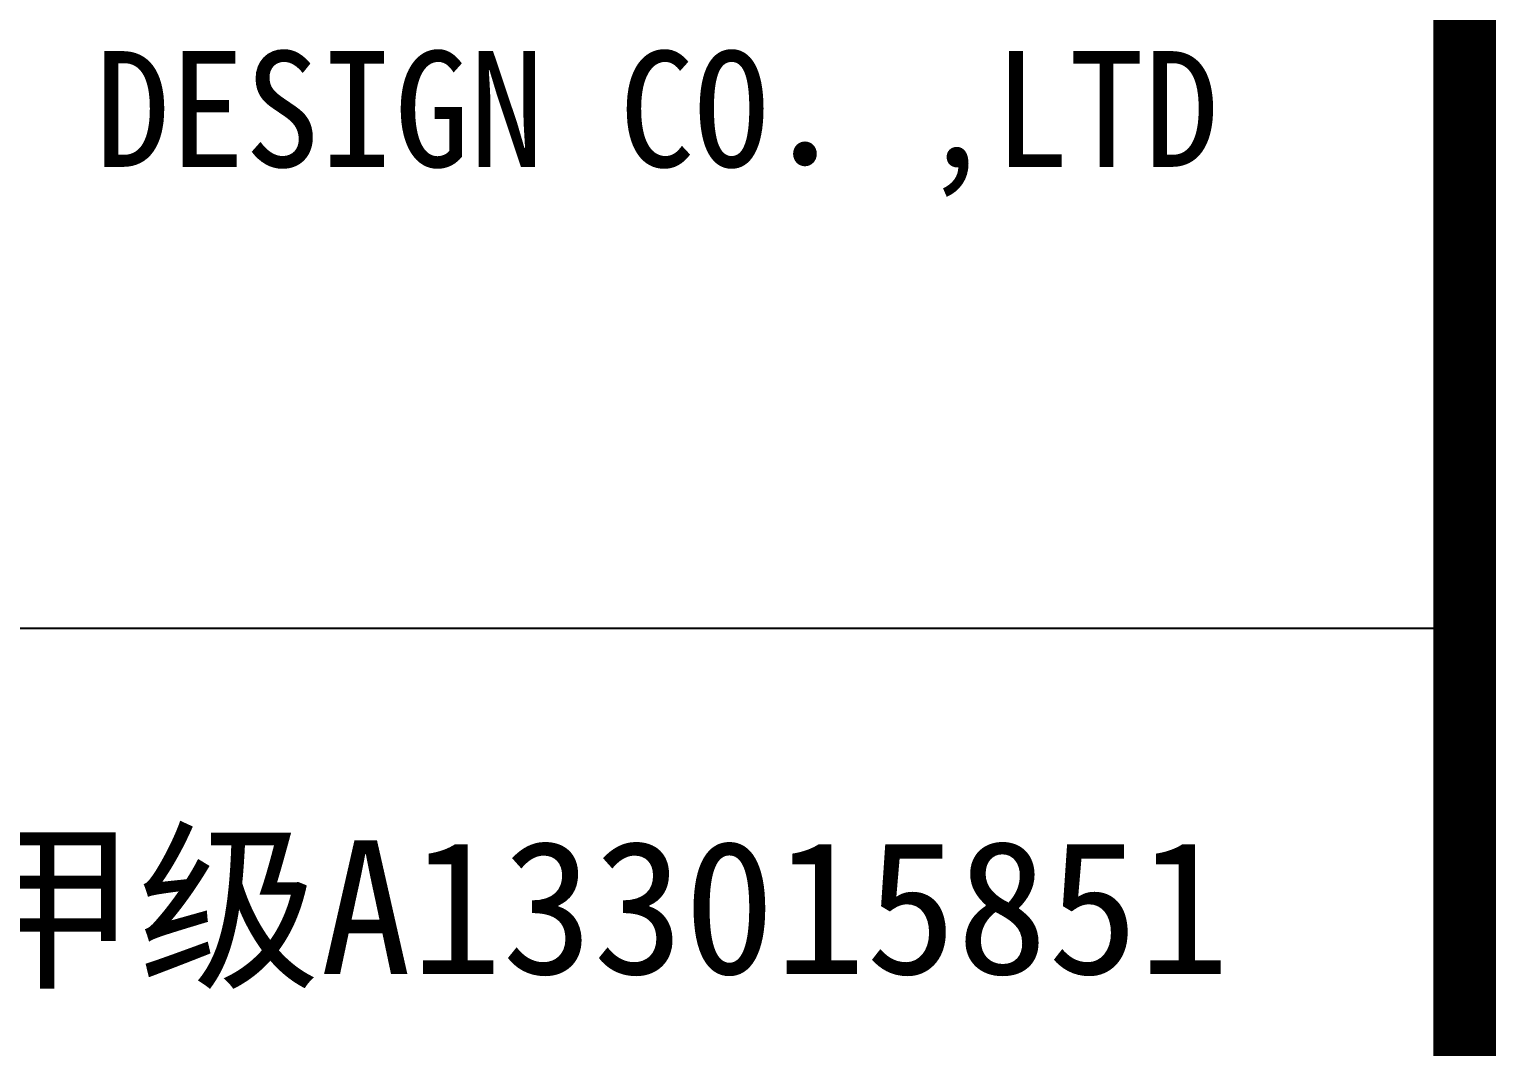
# Model space of a CAD drawing. Extents: x -138012 to 2129925, y -311560 to 0.
# Drawn here: x 1932929 to 1934912, y -145244 to -143859 of the extents above; entities that cross this region are included whole.
import ezdxf
from ezdxf.enums import TextEntityAlignment as Align

# ---------------------------------------------------------------- set-up
doc = ezdxf.new("R2010")
doc.units = 0
doc.header["$LTSCALE"] = 1000
doc.header["$MEASUREMENT"] = 0
doc.layers.add('TEXT', color=7, linetype='CONTINUOUS')
doc.layers.add('图框', color=4, linetype='CONTINUOUS')
doc.styles.add('iIcon2', font='')
doc.styles.add('图框艺术体', font='simhei.ttf', dxfattribs={"width": 0.9})
doc.styles.get('iIcon2').set_extended_font_data('SimSun')

# ---------------------------------------------------------------- blocks, each defined once
blk = doc.blocks.new('564563')
at = {"layer": '图框'}
blk.add_line((189566.0153438456, -143127.0410586165), (196066.0153438456, -143127.0410586165), dxfattribs=at)
at = {"layer": '图框', "const_width": 140}
blk.add_lwpolyline([(196066.7836258814, -136041.4486648225), (189566.7836258814, -136041.4486648225), (189566.7836258813, -193441.4486648225), (196066.7836258813, -193441.4486648225)], close=True, dxfattribs=at)
at = {"layer": '图框', "style": '图框艺术体', "width": 0.95}
blk.add_text('ZHEJIANG YAOHUA PLANNING ＆ ARCHITECTURAL DESIGN CO．,LTD', height=157.62507255, dxfattribs=at).set_placement((192801.4697313076, -142499.3213913631), align=Align.CENTER)
at = {"layer": '图框', "style": 'iIcon2'}
blk.add_text('工程设计证书编号 建筑行业(建筑工程)甲级A133015851', height=181.8, dxfattribs=at).set_placement((189648.4357971067, -143597.3586271609))

msp = doc.modelspace()

# ---------------------------------------------------------------- linework, layer by layer
at = {"layer": '图框'}
for points, const_width in [([(1854308.842773769, -137588.7209197478), (1934908.842773769, -137588.7209197478), (1934908.842773769, -194988.7209197478), (1854308.842773769, -194988.7209197478)], 140), ([(1934908.841534904, -194988.7212095631), (1934908.841534904, -137588.7212095629), (1854308.841534904, -137588.7212095629), (1854308.841534904, -194988.7212095631)], 100)]:
    msp.add_lwpolyline(points, close=True, dxfattribs=dict(at, const_width=const_width))

# ---------------------------------------------------------------- block references
at = {"layer": 'TEXT'}
msp.add_blockref('564563', (1738842.057909023, -1547.272254925221), dxfattribs=at)

doc.saveas('drawing.dxf')
